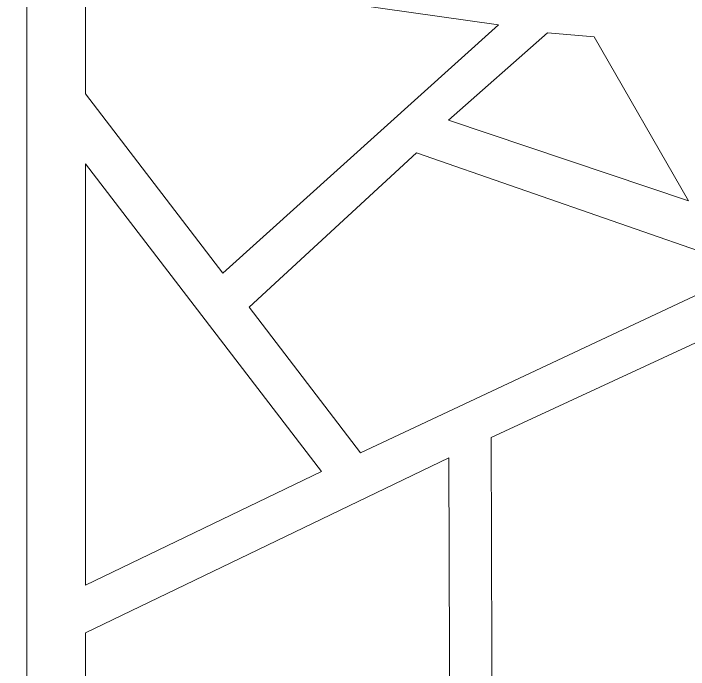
# Model space of a CAD drawing. Header units: centimetres. Extents: x -9.8 to 10, y -7 to 14.1.
# Drawn here: x -7.109 to -4.328, y -3.491 to -0.79 of the extents above; entities that cross this region are included whole.
import ezdxf

# ---------------------------------------------------------------- set-up
doc = ezdxf.new("R2010")
doc.units = ezdxf.units.CM
doc.header["$MEASUREMENT"] = 0
doc.layers.add('layer 1', color=7, linetype='Continuous')

msp = doc.modelspace()

# ---------------------------------------------------------------- linework, layer by layer
at = {"layer": 'layer 1', "color": 242, "lineweight": 9}
for points, knots in [([(-1.09737, -6.92826), (-1.09737, -6.92826), (1.02257, -6.92826), (1.02257, -6.92826), (1.02257, -6.92826), (1.02257, -6.92826), (-1.09737, -6.92826), (-1.09737, -6.92826), (-1.09737, -6.92826), (-1.09737, -6.92826), (-7.05388, -6.92826), (-7.05388, -6.92826), (-7.05388, -6.92826), (-7.05388, -6.92826), (-7.05388, 2.70426), (-7.05388, 2.70426), (-7.05388, 2.70426), (-7.05388, 2.70426), (7.17271, 2.63757), (7.17271, 2.63757), (7.17271, 2.63757), (7.17271, 2.63757), (7.17271, 2.62617), (7.17271, 2.62617), (7.17271, 2.62617), (7.17271, 2.62617), (7.17271, -6.92826), (7.17271, -6.92826), (7.17271, -6.92826), (7.17271, -6.92826), (1.02338, -6.92826), (1.02338, -6.92826), (1.02338, -6.92826), (1.02338, -6.92826), (-1.09737, -6.92826), (-1.09737, -6.92826)], [0, 0, 0, 0, 0.1, 0.1, 0.1, 0.1, 0.2, 0.2, 0.2, 0.2, 0.3, 0.3, 0.3, 0.3, 0.4, 0.4, 0.4, 0.4, 0.5, 0.5, 0.5, 0.5, 0.6, 0.6, 0.6, 0.6, 0.7, 0.7, 0.7, 0.7, 0.8, 0.8, 0.8, 0.8, 1, 1, 1, 1]), ([(-6.81221, -1.12051), (-6.81221, -1.12051), (-6.81221, -0.59521), (-6.81221, -0.59521), (-6.81221, -0.59521), (-6.81221, -0.59521), (-5.1116, -0.83661), (-5.1116, -0.83661), (-5.1116, -0.83661), (-5.1116, -0.83661), (-6.24641, -1.85846), (-6.24641, -1.85846), (-6.24641, -1.85846), (-6.24641, -1.85846), (-6.81221, -1.12051), (-6.81221, -1.12051)], [0, 0, 0, 0, 0.2, 0.2, 0.2, 0.2, 0.4, 0.4, 0.4, 0.4, 0.6, 0.6, 0.6, 0.6, 1, 1, 1, 1]), ([(-4.71676, -0.88624), (-4.71676, -0.88624), (-4.90844, -0.86894), (-4.90844, -0.86894), (-4.90844, -0.86894), (-4.90844, -0.86894), (-5.31679, -1.22847), (-5.31679, -1.22847), (-5.31679, -1.22847), (-5.31679, -1.22847), (-4.32831, -1.56059), (-4.32831, -1.56059), (-4.32831, -1.56059), (-4.32831, -1.56059), (-4.71676, -0.88624), (-4.71676, -0.88624)], [0, 0, 0, 0, 0.2, 0.2, 0.2, 0.2, 0.4, 0.4, 0.4, 0.4, 0.6, 0.6, 0.6, 0.6, 1, 1, 1, 1]), ([(-4.1464, -1.87989), (-4.1464, -1.87989), (-4.1922, -1.7995), (-4.1922, -1.7995), (-4.1922, -1.7995), (-4.1922, -1.7995), (-5.44937, -1.36347), (-5.44937, -1.36347), (-5.44937, -1.36347), (-5.44937, -1.36347), (-6.13844, -1.99928), (-6.13844, -1.99928), (-6.13844, -1.99928), (-6.13844, -1.99928), (-5.67885, -2.5987), (-5.67885, -2.5987), (-5.67885, -2.5987), (-5.67885, -2.5987), (-4.1464, -1.87989), (-4.1464, -1.87989)], [0, 0, 0, 0, 0.1666667, 0.1666667, 0.1666667, 0.1666667, 0.3333333, 0.3333333, 0.3333333, 0.3333333, 0.5, 0.5, 0.5, 0.5, 0.6666667, 0.6666667, 0.6666667, 0.6666667, 1, 1, 1, 1]), ([(-6.81221, -3.14454), (-6.81221, -3.14454), (-6.81221, -1.40882), (-6.81221, -1.40882), (-6.81221, -1.40882), (-6.81221, -1.40882), (-5.84029, -2.67645), (-5.84029, -2.67645), (-5.84029, -2.67645), (-5.84029, -2.67645), (-6.81221, -3.14454), (-6.81221, -3.14454)], [0, 0, 0, 0, 0.25, 0.25, 0.25, 0.25, 0.5, 0.5, 0.5, 0.5, 1, 1, 1, 1]), ([(-3.9386, -2.24467), (-3.9386, -2.24467), (-4.05846, -2.03427), (-4.05846, -2.03427), (-4.05846, -2.03427), (-4.05846, -2.03427), (-5.14147, -2.53575), (-5.14147, -2.53575), (-5.14147, -2.53575), (-5.14147, -2.53575), (-5.13496, -4.32625), (-5.13496, -4.32625), (-5.13496, -4.32625), (-5.13496, -4.32625), (-4.54484, -4.60309), (-4.54484, -4.60309), (-4.54484, -4.60309), (-4.54484, -4.60309), (-3.9386, -2.24467), (-3.9386, -2.24467)], [0, 0, 0, 0, 0.1666667, 0.1666667, 0.1666667, 0.1666667, 0.3333333, 0.3333333, 0.3333333, 0.3333333, 0.5, 0.5, 0.5, 0.5, 0.6666667, 0.6666667, 0.6666667, 0.6666667, 1, 1, 1, 1]), ([(-6.81221, -3.63393), (-6.81221, -3.63393), (-6.81221, -3.3404), (-6.81221, -3.3404), (-6.81221, -3.3404), (-6.81221, -3.3404), (-5.31571, -2.61967), (-5.31571, -2.61967), (-5.31571, -2.61967), (-5.31571, -2.61967), (-5.30977, -4.25409), (-5.30977, -4.25409), (-5.30977, -4.25409), (-5.30977, -4.25409), (-6.81221, -3.63393), (-6.81221, -3.63393)], [0, 0, 0, 0, 0.2, 0.2, 0.2, 0.2, 0.4, 0.4, 0.4, 0.4, 0.6, 0.6, 0.6, 0.6, 1, 1, 1, 1])]:
    msp.add_open_spline(points, degree=3, knots=knots, dxfattribs=at)
at = {"layer": 'layer 1', "color": 114, "lineweight": 9}
for points in [[(-9.82468, 2.6971), (-9.82468, 2.6971), (9.96952, 2.6971), (9.96952, 2.6971), (9.96952, 2.6971), (9.96952, 2.6971), (9.96952, -6.95964), (9.96952, -6.95964), (9.96952, -6.95964), (9.96952, -6.95964), (-9.82468, -6.95964), (-9.82468, -6.95964), (-9.82468, -6.95964), (-9.82468, -6.95964), (-9.82468, 2.6971), (-9.82468, 2.6971)], [(-9.57944, 2.4229), (-9.57944, 2.4229), (9.72428, 2.4229), (9.72428, 2.4229), (9.72428, 2.4229), (9.72428, 2.4229), (9.72428, -6.74336), (9.72428, -6.74336), (9.72428, -6.74336), (9.72428, -6.74336), (-9.57944, -6.74336), (-9.57944, -6.74336), (-9.57944, -6.74336), (-9.57944, -6.74336), (-9.57944, 2.4229), (-9.57944, 2.4229)]]:
    msp.add_open_spline(points, degree=3, knots=[0, 0, 0, 0, 0.2, 0.2, 0.2, 0.2, 0.4, 0.4, 0.4, 0.4, 0.6, 0.6, 0.6, 0.6, 1, 1, 1, 1], dxfattribs=at)

doc.saveas('drawing.dxf')
